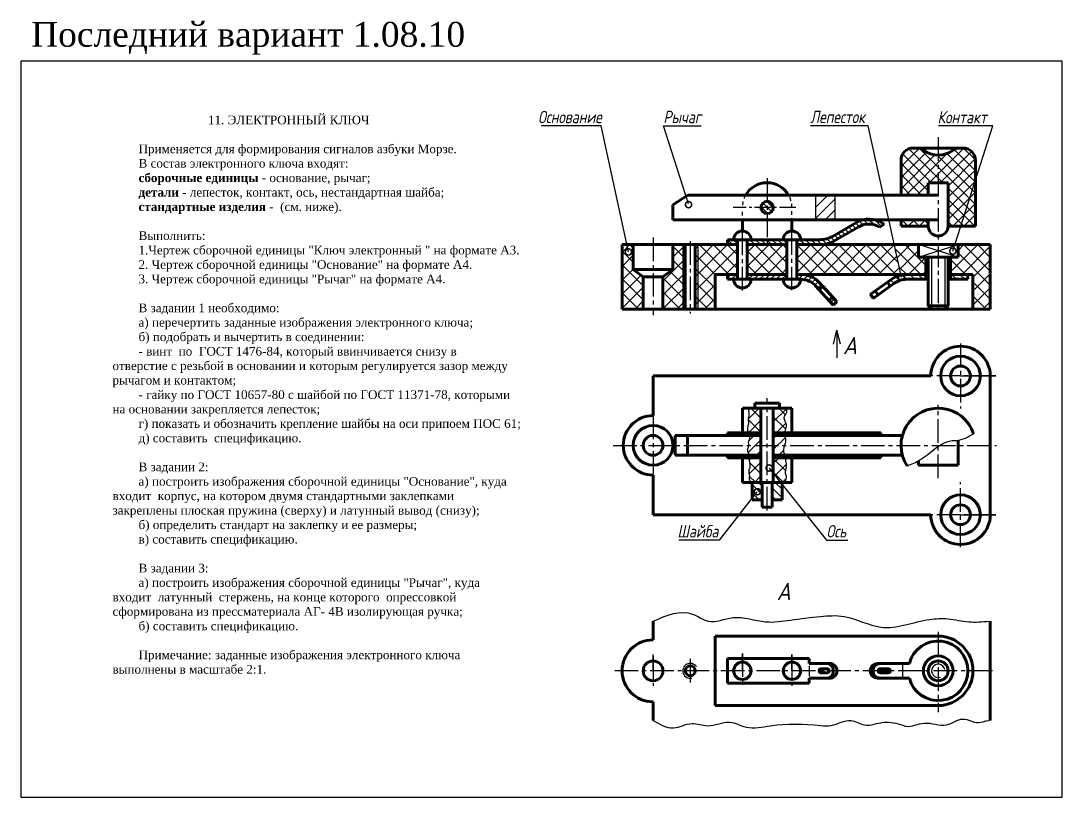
# Model space of a CAD drawing. Header units: millimetres. Extents: x -437 to 368, y -1 to 312.
# Drawn here: x -437.1 to -17.1, y -1.4 to 311.9 of the extents above; entities that cross this region are included whole.
import ezdxf

# ---------------------------------------------------------------- set-up
doc = ezdxf.new("R2010")
doc.units = ezdxf.units.MM
doc.header["$LTSCALE"] = 0.5
for name, pattern in [('CENTER2', [28.575, 19.05, -3.175, 3.175, -3.175]), ('HIDDEN', [1.1, 0.6, -0.5]), ('осевая2', [28.575, 19.05, -3.175, 3.175, -3.175])]:
    doc.linetypes.add(name, pattern=pattern)
doc.styles.get("Standard").update_dxf_attribs({"font": 'isocpeui.ttf', "width": 0.9})
doc.styles.add('стиль1', font='times.ttf')

# ---------------------------------------------------------------- blocks, each defined once
blk = doc.blocks.new('_DotSmall')
at = {"color": 0, "linetype": 'ByBlock', "const_width": 0.5}
blk.add_lwpolyline([(-0.0625, 0, 1), (0.0625, 0, 1)], format="xyb", close=True, dxfattribs=at)

msp = doc.modelspace()

# ---------------------------------------------------------------- hatches: boundary and pattern name
at = {"lineweight": -3}
h = msp.add_hatch(dxfattribs=at)
h.set_pattern_fill('ANSI37', angle=90, style=0)
h.set_pattern_definition([(135, (-416.0035, -8.937), (-2.245064, -2.245064), []), (225, (-416.0035, -8.937), (2.245064, -2.245064), [])])
h.paths.add_polyline_path([(-71.1, 246.57), (-67.1, 246.58), (-67.1, 257.69, -0.158783), (-72.99, 259.61, 0.158783), (-75.94, 260.57), (-76.52, 260.57), (-77.1, 260.57, 0.414214), (-82.1, 255.57), (-82.1, 241.57), (-71.1, 241.57)])
h.paths.add_polyline_path([(-63.1, 246.59), (-63.1, 229.07), (-57.86, 229.07), (-52.1, 247.16), (-52.1, 255.57, 0.414214), (-57.1, 260.57), (-58.27, 260.57, 0.158783), (-61.21, 259.61, -0.158783), (-67.1, 257.69), (-67.1, 246.58)])
h.paths.add_polyline_path([(-52.1, 247.16), (-57.86, 229.07), (-52.1, 229.07)], flags=17)
h.paths.add_polyline_path([(-71.1, 229.07), (-71.1, 231.57), (-82.1, 231.57), (-82.1, 229.07)])
h = msp.add_hatch(dxfattribs=at)
h.set_pattern_fill('ANSI31', style=0)
h.set_pattern_definition([(45, (-416.0035, -8.937), (-2.245064, 2.245064), [])])
h.paths.add_polyline_path([(-108.6, 241.57), (-116.6, 241.57), (-116.6, 231.57), (-108.6, 231.57)])
h = msp.add_hatch(dxfattribs=at)
h.set_pattern_fill('ANSI31', scale=0.5, angle=90, style=0)
h.set_pattern_definition([(135, (-425.1026, -8.668), (-1.122532, -1.122532), [])])
h.paths.add_polyline_path([(-136.1, 236.57), (-138.6, 236.57, 0.405163), (-136.1, 234.15)])
h.paths.add_polyline_path([(-136.1, 239.15, 0.414214), (-138.6, 236.65, 0.00775), (-138.6, 236.57), (-136.1, 236.57)])
h.paths.add_polyline_path([(-136.1, 239.15), (-136.1, 236.57), (-133.6, 236.57, 0.00775), (-133.6, 236.65, 0.414214)])
h.paths.add_polyline_path([(-133.6, 236.57), (-136.1, 236.57), (-136.1, 234.15, 0.405163)])
h = msp.add_hatch(dxfattribs=at)
h.set_pattern_fill('ANSI31', scale=0.5, angle=90, style=0)
h.set_pattern_definition([(135, (-416.0035, -8.6182), (-1.122532, -1.122532), [])])
h.paths.add_polyline_path([(-124.1, 223.57), (-124.1, 221.57), (-114.79, 221.57, 0.132205), (-108.77, 223.19), (-99.06, 228.82, -0.280385), (-90.75, 228.65), (-88.9, 229.84), (-89.67, 230.34, 0.077647), (-92.5, 231.57), (-97.6, 231.57, 0.067113), (-100.07, 230.55), (-109.77, 224.92, -0.132205), (-114.79, 223.57)])
h.paths.add_polyline_path([(-128.1, 221.57), (-128.1, 223.57), (-136.1, 223.57), (-136.1, 221.57)])
h.paths.add_polyline_path([(-144.1, 223.57), (-144.1, 221.57), (-136.1, 221.57), (-136.1, 223.57)])
h.paths.add_polyline_path([(-148.1, 221.57), (-148.1, 223.57), (-152.1, 223.57), (-152.1, 221.57)])
h = msp.add_hatch(dxfattribs=at)
h.set_pattern_fill('ANSI37', scale=1.25, angle=90, style=0)
h.set_pattern_definition([(135, (-416.0035, -8.6182), (-2.80633, -2.80633), []), (225, (-416.0035, -8.6182), (2.80633, -2.80633), [])])
h.paths.add_polyline_path([(-84.78, 221.57), (-124.1, 221.57), (-124.1, 209.57), (-82.13, 209.57)])
h.paths.add_polyline_path([(-46.1, 221.57), (-59.1, 221.57), (-59.1, 216.57), (-62.1, 216.57), (-62.1, 209.57), (-53.1, 209.57), (-53.1, 195.57), (-46.1, 195.57)])
h.paths.add_polyline_path([(-128.1, 221.57), (-144.1, 221.57), (-144.1, 209.57), (-128.1, 209.57)])
h.paths.add_polyline_path([(-148.1, 221.57), (-161.1, 221.57), (-164.15, 221.57), (-164.15, 195.57), (-161.1, 195.57), (-157.1, 195.57), (-157.1, 209.57), (-148.1, 209.57)])
h.paths.add_polyline_path([(-170.15, 221.57), (-174.1, 221.57), (-174.1, 211.57), (-178.1, 208.57), (-178.1, 195.57), (-170.15, 195.57)])
h.paths.add_polyline_path([(-186.1, 208.57), (-190.1, 211.57), (-190.1, 221.57), (-192.11, 221.57), (-191.34, 218.16, -0.93561), (-191.16, 217.56, -1.068822), (-191.34, 218.16), (-192.11, 221.57), (-194.6, 221.57), (-194.6, 195.57), (-186.1, 195.57)])
h.paths.add_polyline_path([(-169.15, 221.57), (-170.15, 221.57), (-170.15, 195.57), (-169.15, 195.57)])
h.paths.add_polyline_path([(-164.15, 221.57), (-165.15, 221.57), (-165.15, 195.57), (-164.15, 195.57)])
h = msp.add_hatch(dxfattribs=at)
h.set_pattern_fill('ANSI37', scale=4, angle=90, style=0)
h.set_pattern_definition([(135, (-416.0035, -8.6182), (-2.828427, -2.828427), []), (225, (-416.0035, -8.6182), (2.828427, -2.828427), [])])
h.paths.add_polyline_path([(-75.1, 216.57), (-75.1, 221.57), (-84.78, 221.57), (-82.13, 209.57), (-79.71, 209.57), (-72.1, 209.57), (-72.1, 216.57)])
h = msp.add_hatch(dxfattribs=at)
h.set_pattern_fill('ANSI31', scale=0.5, style=0)
h.set_pattern_definition([(45, (-416.0035, -8.6182), (-1.122532, 1.122532), [])])
h.paths.add_polyline_path([(-128.1, 207.57), (-128.1, 209.57), (-144.1, 209.57), (-144.1, 207.57)])
h.paths.add_polyline_path([(-148.1, 207.57), (-148.1, 209.57), (-152.1, 209.57), (-152.1, 207.57)])
h.paths.add_polyline_path([(-116.6, 204.98), (-115.18, 203.43), (-113.7, 204.78), (-115.13, 206.34, 0.209882), (-122.49, 209.57), (-124.1, 209.57), (-124.1, 207.57), (-122.49, 207.57, -0.209882)])
h.paths.add_polyline_path([(-109.64, 200.37), (-110.12, 199.93), (-111.08, 198.97), (-109.42, 197.17), (-107.95, 198.53)])
h = msp.add_hatch(dxfattribs=at)
h.set_pattern_fill('ANSI31', scale=0.75, angle=90, style=0)
h.set_pattern_definition([(135, (-416.0035, -8.6182), (-1.683798, -1.683798), [])])
h.paths.add_polyline_path([(-79.92, 209.57, 0.054479), (-82.08, 209.33), (-81.96, 208.79, -0.036363), (-81.91, 208.79, -1), (-81.87, 208.17, -0.929826), (-81.96, 208.79), (-82.08, 209.33, 0.1), (-85.7, 207.73), (-87.59, 206.39), (-86.43, 204.76), (-84.54, 206.1, -0.155325), (-79.92, 207.57), (-72.1, 207.57), (-72.1, 209.57)])
h.paths.add_polyline_path([(-55.1, 207.57), (-55.1, 209.57), (-62.1, 209.57), (-62.1, 207.57)])
h.paths.add_polyline_path([(-91.33, 201.29), (-92.49, 202.92), (-94.53, 201.48), (-93.37, 199.84)])
h = msp.add_hatch(dxfattribs=at)
h.set_pattern_fill('ANSI37', scale=1.25, angle=90, style=0)
h.set_pattern_definition([(135, (-416.0035, -8.863), (-2.80633, -2.80633), []), (225, (-416.0035, -8.863), (2.80633, -2.80633), [])])
edge = h.paths.add_edge_path()
edge.add_spline(control_points=[(-129.08, 145.57), (-128.68, 147.33), (-127.74, 149.07), (-130.24, 151.61), (-128.05, 153.6), (-128.26, 154.97), (-128.35, 155.57)], knot_values=[0.034459, 0.034459, 0.034459, 0.034459, 2.378832, 5.54111, 7.78659, 9.540425, 9.540425, 9.540425, 9.540425], degree=3, periodic=0)
edge.add_line((-128.35, 155.57), (-133.6, 155.57))
edge.add_line((-133.6, 155.57), (-133.6, 145.57))
edge.add_line((-133.6, 145.57), (-129.08, 145.57))
edge = h.paths.add_edge_path()
edge.add_spline(control_points=[(-143.71, 155.57), (-143.67, 155.5), (-143.28, 152.59), (-143.97, 151.23), (-143.3, 149.13), (-144.34, 147.12), (-143.65, 145.57)], knot_values=[0.43237, 0.43237, 0.43237, 0.43237, 2.46282, 4.151375, 6.34017, 8.702828, 8.702828, 8.702828, 8.702828], degree=3, periodic=0)
edge.add_line((-143.65, 145.57), (-138.6, 145.57))
edge.add_line((-138.6, 145.57), (-138.6, 155.57))
edge.add_line((-138.6, 155.57), (-143.7, 155.57))
edge = h.paths.add_edge_path()
edge.add_line((-138.6, 135.57), (-143.55, 135.57))
edge.add_spline(control_points=[(-143.55, 135.57), (-143.38, 134.2), (-142.63, 131.63), (-143.93, 130.44), (-143.07, 128.55), (-143.53, 126.96), (-142.94, 126.09), (-143.03, 125.59), (-143.03, 125.57)], knot_values=[0.716081, 0.716081, 0.716081, 0.716081, 2.517169, 4.222857, 6.374633, 7.647478, 9.054605, 9.1167, 9.1167, 9.1167, 9.1167], degree=3, periodic=0)
edge.add_line((-143.03, 125.57), (-138.6, 125.57))
edge.add_line((-138.6, 125.57), (-138.6, 135.57))
edge = h.paths.add_edge_path()
edge.add_spline(control_points=[(-128.73, 125.57), (-129.01, 125.85), (-127.9, 127.88), (-129.18, 129.45), (-128.06, 131.92), (-128.56, 133.64), (-128.84, 135.57)], knot_values=[0, 0, 0, 0, 1.824475, 3.598202, 5.973479, 8.886643, 8.886643, 8.886643, 8.886643], degree=3, periodic=0)
edge.add_line((-128.84, 135.57), (-133.6, 135.57))
edge.add_line((-133.6, 135.57), (-133.6, 129.32))
edge.add_line((-133.6, 129.32), (-130.64, 125.57))
edge.add_line((-130.64, 125.57), (-128.73, 125.57))
h = msp.add_hatch(dxfattribs=at)
h.set_pattern_fill('ANSI31', style=0)
h.set_pattern_definition([(45, (-416.0035, -8.863), (-2.245064, 2.245064), [])])
edge = h.paths.add_edge_path()
edge.add_spline(control_points=[(-129.08, 140.57), (-128.99, 140.87), (-128.69, 141.92), (-128.65, 143.26), (-128.86, 144.28), (-128.92, 144.57)], knot_values=[0, 0, 0, 0, 0.889745, 3.113462, 4.0085, 4.0085, 4.0085, 4.0085], degree=3, periodic=0)
edge.add_line((-128.92, 144.57), (-133.6, 144.57))
edge.add_line((-133.6, 144.57), (-133.6, 140.57))
edge.add_line((-133.6, 140.57), (-129.08, 140.57))
edge = h.paths.add_edge_path()
edge.add_line((-133.6, 136.57), (-128.78, 136.57))
edge.add_spline(control_points=[(-128.78, 136.57), (-129.06, 137.04), (-129.8, 138.29), (-129.34, 139.69), (-129.08, 140.57)], knot_values=[4.0085, 4.0085, 4.0085, 4.0085, 5.583819, 8.216881, 8.216881, 8.216881, 8.216881], degree=3, periodic=0)
edge.add_line((-129.08, 140.57), (-133.6, 140.57))
edge.add_line((-133.6, 140.57), (-133.6, 136.57))
edge = h.paths.add_edge_path()
edge.add_line((-138.6, 140.57), (-138.6, 144.53))
edge.add_line((-138.6, 144.53), (-138.65, 144.57))
edge.add_line((-138.65, 144.57), (-143.32, 144.57))
edge.add_spline(control_points=[(-143.32, 144.57), (-143.29, 144.37), (-143.06, 142.91), (-143.86, 142.1), (-143.65, 141.18), (-143.65, 140.57)], knot_values=[0.446064, 0.446064, 0.446064, 0.446064, 2.109199, 3.28176, 5.090305, 5.090305, 5.090305, 5.090305], degree=3, periodic=0)
edge.add_line((-143.65, 140.57), (-138.6, 140.57))
edge = h.paths.add_edge_path()
edge.add_line((-138.6, 136.57), (-138.6, 140.57))
edge.add_line((-138.6, 140.57), (-143.65, 140.57))
edge.add_spline(control_points=[(-143.65, 140.57), (-143.65, 140.36), (-143.69, 139.71), (-144.49, 138.18), (-143.45, 137.66), (-143.57, 136.57), (-143.57, 136.57)], knot_values=[5.090305, 5.090305, 5.090305, 5.090305, 5.72996, 7.00852, 9.521447, 9.927894, 9.927894, 9.927894, 9.927894], degree=3, periodic=0)
edge.add_line((-143.57, 136.57), (-138.6, 136.57))
h = msp.add_hatch(dxfattribs=at)
h.set_pattern_fill('ANSI31', scale=0.75, angle=90, style=0)
h.set_pattern_definition([(135, (-416.0035, -8.863), (-1.683798, -1.683798), [])])
h.paths.add_polyline_path([(-134.1, 118.59), (-134.08, 118.57), (-130.1, 118.57), (-130.1, 124.9), (-130.64, 125.57), (-134.1, 125.57)])
h.paths.add_polyline_path([(-138.1, 118.57), (-138.1, 125.57), (-142.1, 125.57), (-142.1, 119.42), (-140.32, 121.7, -0.05872), (-140.35, 121.77, -1), (-139.76, 121.96, -0.889074), (-140.32, 121.7), (-142.1, 119.42), (-142.1, 118.57)])

# ---------------------------------------------------------------- linework, layer by layer
at = {"color": 7, "linetype": 'CENTER2', "lineweight": -3}
for p, q in [((-67.1, 264.93), (-67.1, 194.7)), ((-136.1, 248.37), (-136.1, 219.69)), ((-146.1, 203.03), (-146.1, 228.35)), ((-126.1, 203.15), (-126.1, 228.23)), ((-182.1, 224.41), (-182.1, 193.17)), ((-167.1, 222.96), (-167.1, 193.72)), ((-58.1, 181.71), (-58.1, 155.44)), ((-43.87, 168.57), (-70.6, 168.57)), ((-136.1, 114.26), (-136.1, 159.57)), ((-67.1, 127.34), (-67.1, 156.87)), ((-182.1, 152.57), (-182.1, 128.07)), ((-198.24, 140.57), (-43.54, 140.57)), ((-58.1, 99.44), (-58.1, 125.71)), ((-43.87, 112.57), (-70.6, 112.57)), ((-67.1, 65.29), (-67.1, 32.93)), ((-182.1, 55.67), (-182.1, 43.48)), ((-146.1, 56.61), (-146.1, 42.85)), ((-126.1, 49.57), (-126.1, 56.16)), ((-126.1, 56.16), (-126.1, 42.17)), ((-167.1, 54.43), (-167.1, 44.72)), ((-45.18, 49.57), (-197.56, 49.57))]:
    msp.add_line(p, q, dxfattribs=at)
at = {"color": 7, "lineweight": 60}
for p, q in [((-77.1, 260.57), (-75.94, 260.57)), ((-76.52, 260.57), (-58.27, 260.57)), ((-58.27, 260.57), (-57.1, 260.57)), ((-82.1, 241.57), (-82.1, 255.57)), ((-82.1, 254.94), (-82.1, 254.94)), ((-52.1, 229.07), (-52.1, 255.57)), ((-82.1, 241.57), (-82.1, 251.57)), ((-71.1, 241.57), (-71.1, 246.57)), ((-71.1, 246.57), (-63.1, 246.57)), ((-63.1, 246.57), (-63.1, 229.07)), ((-168.1, 241.57), (-174.1, 237.57)), ((-67.1, 241.57), (-168.1, 241.57)), ((-126.1, 241.57), (-117.1, 241.57)), ((-174.1, 231.57), (-174.1, 237.57)), ((-67.1, 231.57), (-174.1, 231.57)), ((-146.1, 227.07), (-146.1, 231.57)), ((-126.1, 231.07), (-126.1, 231.57)), ((-126.1, 231.07), (-126.1, 231.57)), ((-126.1, 227.07), (-126.1, 231.39)), ((-126.1, 231.39), (-126.1, 227.07)), ((-126.1, 227.07), (-126.1, 231.39)), ((-82.1, 229.07), (-82.1, 231.57)), ((-82.1, 231.57), (-82.1, 229.07)), ((-71.1, 231.57), (-71.1, 229.07)), ((-52.1, 231.57), (-52.1, 229.07)), ((-109.77, 224.92), (-100.07, 230.55)), ((-108.77, 223.19), (-99.06, 228.82)), ((-88.9, 229.84), (-90.75, 228.65)), ((-89.67, 230.34), (-88.9, 229.84)), ((-71.1, 229.07), (-82.1, 229.07)), ((-52.1, 229.07), (-63.1, 229.07)), ((-152.1, 221.57), (-152.1, 223.57)), ((-152.1, 223.57), (-114.79, 223.57)), ((-144.1, 223.57), (-148.1, 223.57)), ((-148.1, 223.57), (-148.1, 207.57)), ((-146.1, 223.57), (-126.1, 223.57)), ((-144.1, 207.57), (-144.1, 223.57)), ((-124.1, 223.57), (-128.1, 223.57)), ((-128.1, 223.57), (-128.1, 207.57)), ((-124.1, 207.57), (-124.1, 223.57)), ((-194.6, 195.57), (-194.6, 221.57)), ((-194.6, 221.57), (-161.1, 221.57)), ((-190.1, 211.57), (-190.1, 221.57)), ((-174.1, 221.57), (-174.1, 211.57)), ((-169.1, 221.57), (-169.1, 195.57)), ((-165.1, 221.57), (-165.1, 195.57)), ((-161.1, 221.57), (-148.1, 221.57)), ((-148.1, 222.57), (-148.1, 207.57)), ((-144.1, 221.57), (-128.1, 221.57)), ((-124.1, 221.57), (-46.1, 221.57)), ((-67.1, 221.57), (-75.1, 221.57)), ((-67.1, 221.57), (-75.1, 221.57)), ((-75.1, 221.57), (-75.1, 216.57)), ((-47.1, 221.57), (-67.1, 221.57)), ((-59.1, 216.57), (-59.1, 221.57)), ((-46.1, 195.57), (-46.1, 221.57)), ((-148.1, 217.57), (-148.1, 207.57)), ((-124.1, 209.57), (-124.1, 215.86)), ((-75.1, 216.57), (-59.1, 216.57)), ((-71.1, 216.57), (-72.1, 216.57)), ((-72.1, 216.57), (-72.1, 207.57)), ((-71.1, 207.57), (-71.1, 216.57)), ((-67.1, 216.57), (-63.1, 216.57)), ((-67.1, 216.57), (-67.1, 216.57)), ((-67.1, 216.57), (-63.1, 216.57)), ((-63.1, 216.57), (-64.1, 216.57)), ((-63.1, 216.57), (-63.1, 207.57)), ((-63.1, 216.57), (-62.1, 216.57)), ((-62.1, 216.57), (-62.1, 207.57)), ((-174.1, 211.57), (-190.1, 211.57)), ((-190.1, 211.57), (-186.1, 208.57)), ((-174.1, 211.57), (-178.1, 208.57)), ((-178.1, 208.57), (-186.1, 208.57)), ((-186.1, 208.57), (-186.1, 195.57)), ((-178.1, 195.57), (-178.1, 208.57)), ((-157.1, 209.57), (-152.1, 209.57)), ((-148.1, 209.57), (-157.1, 209.57)), ((-157.1, 195.57), (-157.1, 209.57)), ((-152.1, 209.57), (-152.1, 208.57)), ((-152.1, 209.57), (-148.1, 209.57)), ((-152.1, 209.57), (-152.1, 207.57)), ((-152.1, 207.57), (-122.49, 207.57)), ((-152.1, 207.57), (-146.1, 207.57)), ((-146.1, 207.57), (-144.1, 207.57)), ((-144.1, 209.57), (-128.1, 209.57)), ((-124.1, 209.57), (-124.1, 207.57)), ((-124.1, 209.57), (-79.71, 209.57)), ((-115.13, 206.34), (-107.95, 198.53)), ((-85.7, 207.73), (-94.53, 201.48)), ((-84.54, 206.1), (-93.37, 199.84)), ((-87.59, 206.39), (-86.43, 204.76)), ((-71.1, 209.57), (-83.1, 209.57)), ((-71.1, 209.57), (-79.92, 209.57)), ((-71.1, 207.57), (-79.92, 207.57)), ((-72.1, 209.57), (-79.71, 209.57)), ((-72.1, 209.57), (-71.1, 209.57)), ((-71.1, 196.9), (-71.1, 207.57)), ((-62.1, 209.57), (-63.1, 209.57)), ((-63.1, 207.57), (-55.1, 207.57)), ((-63.1, 207.57), (-63.1, 196.9)), ((-62.1, 209.57), (-53.1, 209.57)), ((-55.1, 207.57), (-55.1, 209.57)), ((-53.1, 209.57), (-53.1, 195.57)), ((-116.6, 204.98), (-109.42, 197.17)), ((-113.7, 204.78), (-115.18, 203.43)), ((-109.64, 200.37), (-113.7, 204.78)), ((-94.53, 201.48), (-92.49, 202.92)), ((-92.49, 202.92), (-91.33, 201.29)), ((-91.33, 201.29), (-86.43, 204.76)), ((-109.64, 200.37), (-111.12, 199.01)), ((-109.42, 197.17), (-111.12, 199.01)), ((-111.08, 198.97), (-110.12, 199.93)), ((-107.95, 198.53), (-109.64, 200.37)), ((-107.95, 198.53), (-109.64, 200.37)), ((-107.95, 198.53), (-109.42, 197.17)), ((-94.53, 201.48), (-93.37, 199.84)), ((-93.37, 199.84), (-91.33, 201.29)), ((-194.6, 195.57), (-46.1, 195.57)), ((-161.1, 195.57), (-187.73, 195.57)), ((-187.73, 195.57), (-180.73, 195.57)), ((-178.1, 195.57), (-182.1, 195.57)), ((-182.1, 195.57), (-166.1, 195.57)), ((-161.1, 195.57), (-154.1, 195.57)), ((-63.1, 196.9), (-71.1, 196.9)), ((-71.1, 196.9), (-69.77, 195.57)), ((-63.1, 196.9), (-64.44, 195.57)), ((-70.1, 168.57), (-182.1, 168.57)), ((-182.1, 152.57), (-182.1, 168.57)), ((-46.1, 112.57), (-46.1, 168.57)), ((-45.6, 168.57), (-45.6, 168.57)), ((-45.6, 168.57), (-45.6, 168.57)), ((-45.6, 168.57), (-45.6, 168.57)), ((-45.6, 168.57), (-45.6, 168.57)), ((-45.6, 168.57), (-45.6, 168.57)), ((-45.6, 168.57), (-45.6, 168.57)), ((-45.6, 168.57), (-45.6, 168.57)), ((-45.6, 168.57), (-45.6, 168.57)), ((-45.6, 168.57), (-45.6, 168.57)), ((-136.1, 155.57), (-146.1, 155.57)), ((-146.1, 155.57), (-146.1, 145.57)), ((-131.1, 157.57), (-141.1, 157.57)), ((-141.1, 157.57), (-141.1, 155.57)), ((-141.1, 155.57), (-136.1, 155.57)), ((-136.1, 155.57), (-138.6, 155.57)), ((-138.6, 155.57), (-138.6, 125.57)), ((-133.6, 155.57), (-136.1, 155.57)), ((-136.1, 155.57), (-131.1, 155.57)), ((-136.1, 155.57), (-131.1, 155.57)), ((-136.1, 155.57), (-126.1, 155.57)), ((-133.6, 140.57), (-133.6, 155.57)), ((-131.1, 155.57), (-131.1, 157.57)), ((-126.1, 155.57), (-126.1, 145.57)), ((-138.6, 145.57), (-138.6, 149.8)), ((-138.6, 149.8), (-138.6, 130.52)), ((-133.6, 145.57), (-133.6, 149.15)), ((-133.6, 149.15), (-133.6, 129.71)), ((-138.6, 144.57), (-173.24, 144.57)), ((-173.24, 144.57), (-173.24, 136.57)), ((-168.24, 136.57), (-168.24, 144.57)), ((-152.1, 144.57), (-152.1, 145.57)), ((-152.1, 145.57), (-138.6, 145.57)), ((-133.6, 145.57), (-90.24, 145.57)), ((-81.56, 144.57), (-133.6, 144.57)), ((-90.24, 145.57), (-90.24, 144.57)), ((-133.6, 125.57), (-133.6, 140.57)), ((-59.1, 132.57), (-59.1, 142.62)), ((-173.24, 136.57), (-138.6, 136.57)), ((-152.1, 136.57), (-152.1, 135.57)), ((-152.1, 136.57), (-152.1, 135.57)), ((-152.1, 135.57), (-138.6, 135.57)), ((-146.1, 125.57), (-146.1, 135.57)), ((-133.6, 136.57), (-81.56, 136.57)), ((-133.6, 135.57), (-90.24, 135.57)), ((-126.1, 125.57), (-126.1, 135.57)), ((-90.24, 135.57), (-90.24, 136.57)), ((-90.24, 136.57), (-90.24, 135.57)), ((-79.51, 132.4), (-79.64, 132.34)), ((-75.1, 134.29), (-75.1, 132.57)), ((-75.1, 132.57), (-59.1, 132.57)), ((-182.1, 128.57), (-182.1, 112.57)), ((-136.1, 125.57), (-146.1, 125.57)), ((-142.1, 118.57), (-142.1, 125.57)), ((-142.1, 125.57), (-136.1, 125.57)), ((-138.6, 125.57), (-133.6, 125.57)), ((-138.1, 115.57), (-138.1, 125.57)), ((-136.1, 125.57), (-134.1, 125.57)), ((-136.1, 125.57), (-130.1, 125.57)), ((-136.1, 125.57), (-126.1, 125.57)), ((-134.1, 125.57), (-134.1, 115.57)), ((-130.1, 125.57), (-130.1, 118.57)), ((-138.1, 118.57), (-142.1, 118.57)), ((-130.1, 118.57), (-134.1, 118.57)), ((-134.1, 115.57), (-138.1, 115.57)), ((-70.1, 112.57), (-182.1, 112.57)), ((-45.6, 112.57), (-45.6, 112.57)), ((-45.6, 112.57), (-45.6, 112.57)), ((-45.6, 112.57), (-45.6, 112.57)), ((-45.6, 112.57), (-45.6, 112.57)), ((-45.6, 112.57), (-45.6, 112.57)), ((-45.6, 112.57), (-45.6, 112.57)), ((-45.6, 112.57), (-45.6, 112.57)), ((-45.6, 112.57), (-45.6, 112.57)), ((-45.6, 112.57), (-45.6, 112.57)), ((-182.1, 69.56), (-182.1, 62.06)), ((-46.1, 49.57), (-46.1, 69.57)), ((-157.1, 49.57), (-157.1, 63.57)), ((-157.1, 63.57), (-67.1, 63.57)), ((-152.1, 49.57), (-152.1, 54.57)), ((-152.1, 54.57), (-119.1, 54.57)), ((-119.1, 54.57), (-119.1, 52.57)), ((-119.1, 52.57), (-110.95, 52.57)), ((-91.61, 52.57), (-88.42, 52.57)), ((-88.42, 52.57), (-78.72, 52.57)), ((-157.1, 35.57), (-157.1, 49.57)), ((-152.1, 44.57), (-152.1, 49.57)), ((-110.95, 46.57), (-119.1, 46.57)), ((-119.1, 46.57), (-119.1, 44.57)), ((-114.52, 48.27), (-114.52, 48.27)), ((-114.38, 50.37), (-111.88, 50.37)), ((-114.38, 48.77), (-111.88, 48.77)), ((-91.61, 46.57), (-88.42, 46.57)), ((-87.23, 50.37), (-90.53, 50.37)), ((-87.23, 48.77), (-90.53, 48.77)), ((-88.42, 46.57), (-78.72, 46.57)), ((-87.09, 48.27), (-87.09, 48.27)), ((-46.1, 49.57), (-46.1, 29.56)), ((-119.1, 44.57), (-152.1, 44.57)), ((-182.1, 37.06), (-182.1, 29.56)), ((-67.1, 35.57), (-157.1, 35.57))]:
    msp.add_line(p, q, dxfattribs=at)
at = {"color": 7, "lineweight": -3}
for p, q in [((-116.6, 241.57), (-116.6, 231.57)), ((-108.6, 231.57), (-108.6, 241.57)), ((-109.59, 231.57), (-108.6, 232.56)), ((-170.1, 221.57), (-170.1, 195.57)), ((-164.1, 221.57), (-164.1, 195.57)), ((-75.1, 216.57), (-59.1, 221.57)), ((-59.1, 216.57), (-75.1, 221.57)), ((-69.77, 216.57), (-69.77, 195.57)), ((-64.44, 216.57), (-64.44, 195.57)), ((-109.36, 181.45), (-107.96, 187.05)), ((-107.96, 187.05), (-107.96, 175.85)), ((-107.96, 187.05), (-107.96, 181.45)), ((-106.56, 181.45), (-107.96, 187.05)), ((-182.1, 49.57), (-182.1, 56.16)), ((-146.1, 49.57), (-146.1, 56.61)), ((-119.1, 51.58), (-119.1, 47.47)), ((-81.45, 52.11), (-81.45, 47.02))]:
    msp.add_line(p, q, dxfattribs=at)
at = {"color": 7, "linetype": 'CENTER2', "lineweight": -3, "ltscale": 0.7}
msp.add_line((-124.5, 236.57), (-149.85, 236.57), dxfattribs=at)
at = {"color": 7, "linetype": 'HIDDEN', "lineweight": -3, "ltscale": 5}
for p, q in [((-146.1, 230.52), (-146.1, 235.45)), ((-126.1, 230.8), (-126.1, 235.8))]:
    msp.add_line(p, q, dxfattribs=at)
at = {"linetype": 'осевая2', "lineweight": -3, "ltscale": 0.35}
msp.add_line((-67.1, 205.9), (-67.1, 197.94), dxfattribs=at)
at = {"color": 7, "lineweight": 25}
for p, q in [((-58.1, 168.57), (-43.87, 168.57)), ((-58.1, 112.57), (-43.87, 112.57))]:
    msp.add_line(p, q, dxfattribs=at)
at = {"color": 7, "lineweight": -3}
msp.add_lwpolyline([(-437.1, -1.43), (-17.1, -1.43), (-17.1, 295.57), (-437.1, 295.57)], close=True, dxfattribs=at)
for points in [[(-192.04, 218.64), (-203.01, 269.58), (-227.09, 269.58)], [(-167.8, 238.02), (-177.94, 269.58), (-162.73, 269.58)], [(-81.89, 208.48), (-95.36, 269.58), (-118.55, 269.58)], [(-61.18, 218.98), (-45.06, 269.58), (-67.02, 269.58)], [(-135.27, 131.42), (-112.19, 102.31), (-103.57, 102.31)], [(-140.2, 121.86), (-155.44, 102.31), (-171.73, 102.31)]]:
    msp.add_lwpolyline(points, dxfattribs=at)
at = {"color": 7, "lineweight": 60}
for centre, radius in [((-136.1, 236.57), 2.5), ((-58.1, 168.57), 8), ((-58.1, 168.57), 4), ((-182.1, 140.57), 8), ((-182.1, 140.57), 4), ((-58.1, 112.57), 8), ((-58.1, 112.57), 4), ((-67.1, 49.57), 6), ((-182.1, 49.57), 4), ((-167.1, 49.57), 2), ((-146.1, 49.57), 3.5), ((-126.1, 49.57), 3.5), ((-67.1, 49.57), 4)]:
    msp.add_circle(centre, radius, dxfattribs=at)
for centre, radius, start, end in [((-77.1, 255.57), 5, 90, 180), ((-75.94, 255.57), 5, 53.9109, 90), ((-58.27, 255.57), 5, 90, 126.0891), ((-57.1, 255.57), 5, 0, 90), ((-67.1, 267.69), 10, 233.9109, 306.0891), ((-136.1, 236.57), 10, 30, 150), ((-95.05, 221.9), 10, 57.4737, 120.1245), ((-146.1, 223.57), 3.5, 360, 180), ((-126.1, 223.57), 3.5, 360, 180), ((-95.05, 221.9), 8, 57.4737, 120.1245), ((-67.1, 229.07), 4, 180, 0), ((-114.79, 233.57), 10, 270, 300.1245), ((-114.79, 233.57), 12, 270, 300.1245), ((-146.1, 207.57), 3.5, 180, 0), ((-126.1, 207.57), 3.5, 180, 0), ((-122.49, 199.57), 10, 42.5868, 90), ((-122.49, 199.57), 8, 42.5868, 90), ((-79.92, 199.57), 10, 90, 125.3158), ((-79.92, 199.57), 8, 90, 125.3158), ((-58.1, 168.57), 12, 0, 180), ((-67.1, 140.57), 15, 18.1518, 213.2895), ((-182.1, 140.57), 12, 90, 270), ((-58.1, 112.57), 12, 180, 0), ((-67.1, 49.57), 14, 270, 90), ((-182.1, 49.56), 12.5, 90, 270), ((-67.1, 49.57), 12, 194.4775, 165.5225), ((-112.42, 49.57), 3, 270, 90), ((-110.95, 49.57), 3, 270, 90), ((-91.53, 49.57), 3, 91.6451, 268.3549), ((-90.37, 49.57), 3, 91.6451, 268.3549), ((-114.38, 49.57), 0.8, 90, 270), ((-112.9, 49.57), 0.8, 90, 270), ((-111.88, 49.57), 0.8, 270, 90), ((-90.53, 49.57), 0.8, 90, 270), ((-88.39, 49.57), 0.8, 270, 90), ((-87.23, 49.57), 0.8, 270, 90)]:
    msp.add_arc(centre, radius, start, end, dxfattribs=at)
at = {"color": 7, "linetype": 'HIDDEN', "lineweight": -3, "ltscale": 5}
for start, end in [(150, 180), (0, 30)]:
    msp.add_arc((-136.1, 236.57), 10, start, end, dxfattribs=at)
at = {"color": 7, "lineweight": -3}
for centre, radius, start, end in [((-167.1, 49.57), 3, 34.7392, 282.8207), ((-67.1, 49.57), 2.67, 10.7893, 289.3967)]:
    msp.add_arc(centre, radius, start, end, dxfattribs=at)
for points, knots in [([(-143.71, 155.57), (-143.67, 155.5), (-143.28, 152.59), (-143.97, 151.23), (-143.3, 149.13), (-144.34, 147.12), (-143.65, 145.57)], [0.43237, 0.43237, 0.43237, 0.43237, 2.46282, 4.151375, 6.34017, 8.702828, 8.702828, 8.702828, 8.702828]), ([(-128.35, 155.57), (-128.26, 154.97), (-128.05, 153.6), (-130.24, 151.61), (-127.74, 149.07), (-128.68, 147.33), (-129.08, 145.57)], [0.034459, 0.034459, 0.034459, 0.034459, 1.788295, 4.033774, 7.196052, 9.540425, 9.540425, 9.540425, 9.540425]), ([(-143.32, 144.57), (-143.29, 144.37), (-143.06, 142.91), (-143.97, 141.98), (-143.37, 140.33), (-144.49, 138.18), (-143.45, 137.66), (-143.57, 136.57), (-143.57, 136.57)], [0.446064, 0.446064, 0.446064, 0.446064, 2.109199, 3.28176, 5.72996, 7.00852, 9.521447, 9.927894, 9.927894, 9.927894, 9.927894]), ([(-143.55, 135.57), (-143.38, 134.2), (-142.63, 131.63), (-143.93, 130.44), (-143.07, 128.55), (-143.53, 126.96), (-142.94, 126.09), (-143.03, 125.59), (-143.03, 125.57)], [0.716081, 0.716081, 0.716081, 0.716081, 2.517169, 4.222857, 6.374633, 7.647478, 9.054605, 9.1167, 9.1167, 9.1167, 9.1167]), ([(-128.84, 135.57), (-128.56, 133.64), (-128.06, 131.92), (-129.18, 129.45), (-127.9, 127.88), (-129.01, 125.85), (-128.73, 125.57)], [0, 0, 0, 0, 2.913164, 5.288441, 7.062168, 8.886643, 8.886643, 8.886643, 8.886643]), ([(-182.1, 29.56), (-179.39, 27.95), (-174.3, 24.92), (-166.87, 29.48), (-159.25, 26.15), (-151.82, 30.35), (-143.76, 25.57), (-131.25, 28.56), (-119.93, 28), (-108.95, 27.02), (-103.07, 31.14), (-96.21, 26.35), (-89.03, 29.81), (-83.39, 28.27), (-78.17, 26.51), (-72.28, 30.08), (-64.25, 25.88), (-57.39, 31.75), (-51.66, 27.67), (-48.36, 29.32), (-46.6, 29.56)], [0, 0, 0, 0, 8.753373, 16.464119, 22.778625, 31.822235, 38.716019, 48.553812, 68.733604, 73.022805, 81.314486, 86.962014, 95.070209, 102.674891, 103.975074, 111.403635, 120.540364, 127.497714, 133.959942, 137.803314, 137.803314, 137.803314, 137.803314])]:
    msp.add_open_spline(points, degree=3, knots=knots, dxfattribs=at)
for points in [[(-128.92, 144.57), (-128.76, 143.69), (-128.84, 141.47), (-129.45, 138), (-128.78, 136.57)], [(-79.51, 132.4), (-74.46, 134.66), (-61.43, 142.49), (-59.63, 142.56), (-52.78, 145.28)], [(-182.1, 69.56), (-166.17, 72.47), (-159.94, 69.59), (-149.88, 71.03), (-136.7, 69.35), (-126.63, 70.07), (-114.6, 71.52), (-105.06, 71.52), (-90.21, 67.2), (-70.56, 70.31), (-63.13, 70.55), (-54.74, 69.35), (-46.6, 69.57)]]:
    msp.add_spline(points, degree=3, dxfattribs=at)

# ---------------------------------------------------------------- block references
at = {"color": 7}
for p, xscale, yscale, zscale, rotation in [((-167.8, 237.71), 5.000000000000003, 5.000000000000003, 5.000000000000003, 311.4910735872611), ((-192.04, 218.64), 4.999999999999995, 4.999999999999995, 4.999999999999995, 290.4096593688304), ((-140.05, 121.86), 5.000000000000002, 5.000000000000002, 5.000000000000002, 17.59900175658209)]:
    msp.add_blockref('_DotSmall', p, dxfattribs=dict(at, xscale=xscale, yscale=yscale, zscale=zscale, rotation=rotation))
at = {"color": 7, "lineweight": 60}
for p, xscale, yscale, zscale, rotation in [((-61.18, 218.98), 4.999999999999996, 4.999999999999996, 4.999999999999996, 259.0725696079405), ((-135.27, 131.42), 5.000000000000002, 5.000000000000002, 5.000000000000002, 17.59900175658209)]:
    msp.add_blockref('_DotSmall', p, dxfattribs=dict(at, xscale=xscale, yscale=yscale, zscale=zscale, rotation=rotation))
at = {"color": 7, "lineweight": -3, "xscale": 5, "yscale": 5, "zscale": 5, "rotation": 274.1011286683951}
msp.add_blockref('_DotSmall', (-81.89, 208.48), dxfattribs=at)

# ---------------------------------------------------------------- texts
at = {"color": 1, "lineweight": -3, "style": 'стиль1'}
msp.add_text('Последний вариант 1.08.10', height=10, dxfattribs=at).set_placement((-432.96, 301.45))
at = {"lineweight": -3, "width": 0.8}
for s, p in [('Основание', (-228.48, 270.58)), ('Рычаг', (-177.93, 270.58)), ('Лепесток', (-118.72, 270.63)), ('Контакт', (-67.36, 270.5)), ('Шайба', (-172.25, 103.39)), ('Ось', (-112.13, 103.38))]:
    msp.add_text(s, height=5, dxfattribs=at).set_placement(p)
at = {"color": 7, "lineweight": -3, "width": 0.9}
for s, p in [('А', (-105.49, 177.34)), ('A', (-132.23, 78.1))]:
    msp.add_text(s, height=7, dxfattribs=at).set_placement(p)
at = {"color": 7, "insert": (-403.63, 279.48), "char_height": 3.5, "width": 164.6695, "attachment_point": 1, "style": 'стиль1'}
msp.add_mtext('{\\fTimes New Roman|b0|i0|c204|p18;^I^I^I^I\\P^I^I^I11. ЭЛЕКТРОННЫЙ КЛЮЧ\\P\\P^IПрименяется для формирования сигналов азбуки Морзе.\\P^IВ состав электронного ключа входят:\\P^I\\fTimes New Roman|b1|i0|c204|p18;сборочные единицы\\fTimes New Roman|b0|i0|c204|p18; - основание, рычаг;\\P^I\\fTimes New Roman|b1|i0|c204|p18;детали\\fTimes New Roman|b0|i0|c204|p18; - лепесток, контакт, ось, нестандартная шайба;\\P^I\\fTimes New Roman|b1|i0|c204|p18;стандартные изделия \\fTimes New Roman|b0|i0|c204|p18;-  (см. ниже).\\P\\P^IВыполнить:\\P\\pi-3.5,l3.5;^I1.Чертеж сборочной единицы "Ключ электронный " на формате А3.\\P\\pi0,l0;^I2. Чертеж сборочной единицы "Основание" на формате А4.\\P^I3. Чертеж сборочной единицы "Рычаг" на формате А4.\\P\\P^IВ задании 1 необходимо:\\P^Iа) перечертить заданные изображения электронного ключа;\\P^Iб) подобрать и вычертить в соединении:\\P\\pi-3.5,l3.5;^I\\fTimes New Roman|b0|i0|c204|p32;-\\fTimes New Roman|b0|i0|c204|p18; винт  по  ГОСТ 1476-84, который ввинчивается снизу в отверстие с резьбой в основании и которым регулируется зазор между рычагом и контактом;\\P\\fTimes New Roman|b0|i0|c204|p32;^I-\\fTimes New Roman|b0|i0|c204|p18; гайку по ГОСТ 10657-80 с шайбой по ГОСТ 11371-78, которыми на основании закрепляется лепесток;\\P^Iг) показать и обозначить крепление шайбы на оси припоем ПОС 61;\\P\\pi0,l0;^Iд) составить  спецификацию.\\P\\P^IВ задании 2:\\P\\pi-3.5,l3.5;^Iа) построить изображения сборочной единицы "Основание", куда  входит  корпус, на котором двумя стандартными заклепками закреплены плоская пружина (сверху) и латунный вывод (снизу);\\P\\pi0,l0;^Iб) определить стандарт на заклепку и ее размеры;\\P^Iв) составить спецификацию.\\P\\P^IВ задании 3:\\P\\pi-3.5,l3.5;^Iа) построить изображения сборочной единицы "Рычаг", куда  входит  латунный  стержень, на конце которого  опрессовкой сформирована из прессматериала АГ- 4В изолирующая ручка;\\P\\pi0,l0;^Iб) составить спецификацию.\\P^I\\P\\pi-3.5,l3.5;^IПримечание: заданные изображения электронного ключа  выполнены в масштабе 2:1.\\P\\pi0,l0;^I^I^I}', dxfattribs=at)

doc.saveas('drawing.dxf')
